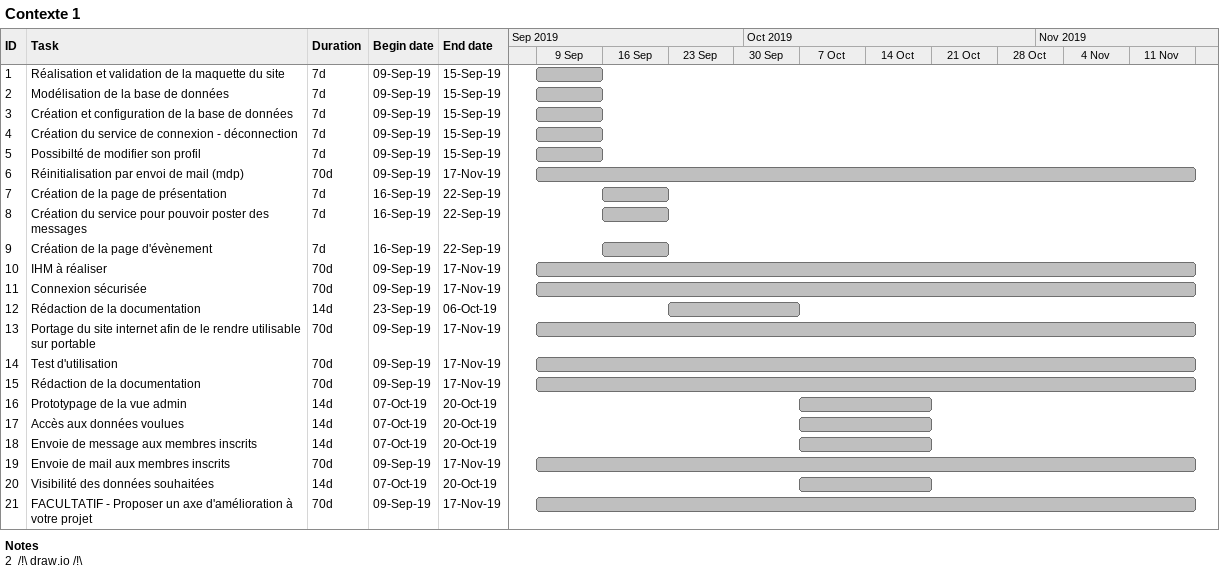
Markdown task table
Contexte 1

| ID | Task | Duration | Start | Finish |
|---|---|---|---|---|
| 1 | Réalisation et validation de la maquette du site | 7d | 2019-09-09 | 2019-09-15 |
| 2 | Modélisation de la base de données | 7d | 2019-09-09 | 2019-09-15 |
| 3 | Création et configuration de la base de données | 7d | 2019-09-09 | 2019-09-15 |
| 4 | Création du service de connexion - déconnection | 7d | 2019-09-09 | 2019-09-15 |
| 5 | Possibilté de modifier son profil | 7d | 2019-09-09 | 2019-09-15 |
| 6 | Réinitialisation par envoi de mail (mdp) | 70d | 2019-09-09 | 2019-11-17 |
| 7 | Création de la page de présentation | 7d | 2019-09-16 | 2019-09-22 |
| 8 | Création du service pour pouvoir poster des messages | 7d | 2019-09-16 | 2019-09-22 |
| 9 | Création de la page d'évènement | 7d | 2019-09-16 | 2019-09-22 |
| 10 | IHM à réaliser | 70d | 2019-09-09 | 2019-11-17 |
| 11 | Connexion sécurisée | 70d | 2019-09-09 | 2019-11-17 |
| 12 | Rédaction de la documentation | 14d | 2019-09-23 | 2019-10-06 |
| 13 | Portage du site internet afin de le rendre utilisable sur portable | 70d | 2019-09-09 | 2019-11-17 |
| 14 | Test d'utilisation | 70d | 2019-09-09 | 2019-11-17 |
| 15 | Rédaction de la documentation | 70d | 2019-09-09 | 2019-11-17 |
| 16 | Prototypage de la vue admin | 14d | 2019-10-07 | 2019-10-20 |
| 17 | Accès aux données voulues | 14d | 2019-10-07 | 2019-10-20 |
| 18 | Envoie de message aux membres inscrits | 14d | 2019-10-07 | 2019-10-20 |
| 19 | Envoie de mail aux membres inscrits | 70d | 2019-09-09 | 2019-11-17 |
| 20 | Visibilité des données souhaitées | 14d | 2019-10-07 | 2019-10-20 |
| 21 | FACULTATIF - Proposer un axe d'amélioration à votre projet | 70d | 2019-09-09 | 2019-11-17 |

Notes
- 2: /!\ draw.io /!\
